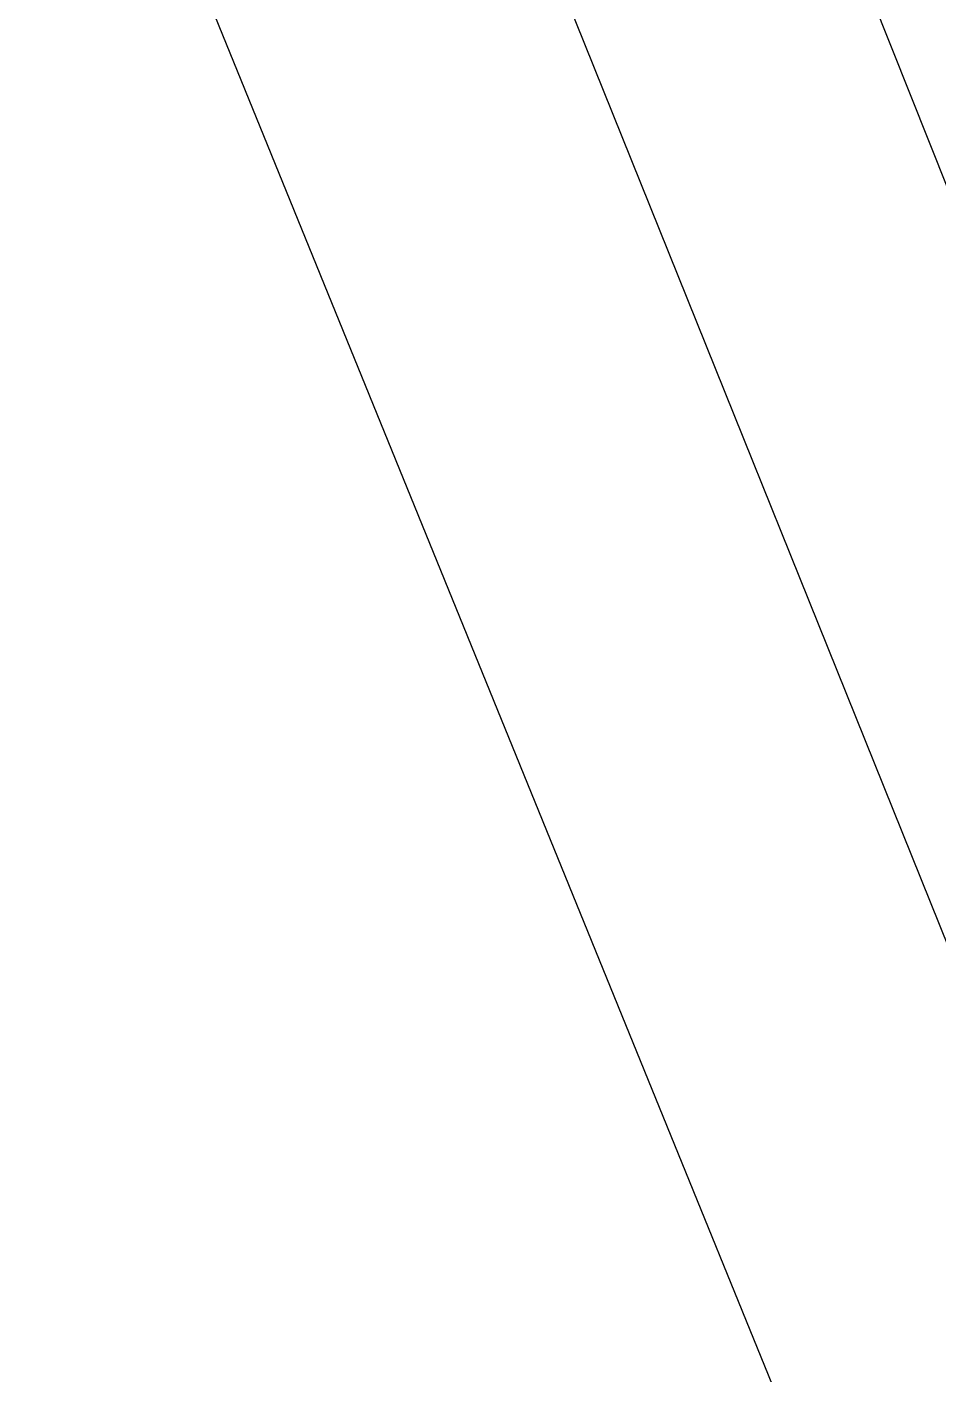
# Model space of a CAD drawing. Header units: metres. Extents: x 5050628 to 5051714, y 2427166 to 2427740.
# Drawn here: x 5051012.648 to 5051014.088, y 2427463.28 to 2427465.411 of the extents above; entities that cross this region are included whole.
import ezdxf

# ---------------------------------------------------------------- set-up
doc = ezdxf.new("R2010")
doc.units = ezdxf.units.M
doc.layers.add('LEVANTAMIENTO', color=253, linetype='Continuous', true_color=0xbebebe)
doc.layers.add('ORTOFOTO', color=7, linetype='Continuous')
picture_1 = doc.add_image_def('image1.jpg', size_in_pixel=(6889, 5778))

msp = doc.modelspace()

# ---------------------------------------------------------------- linework, layer by layer
at = {"layer": 'LEVANTAMIENTO'}
for points in [[(5050954.938, 2427457.768), (5050951.698, 2427464.066), (5050950.224, 2427467.462), (5050949.336, 2427474.411), (5050949.746, 2427481.715), (5050952.614, 2427488.454), (5050955.691, 2427493.479), (5050960.683, 2427499.568), (5050966.29, 2427501.97), (5050972.496, 2427502.417), (5050978.426, 2427502.463), (5050983.533, 2427501.516), (5050989.67, 2427500.039), (5050994.797, 2427498.035), (5051000.237, 2427494.306), (5051004.012, 2427489.651), (5051005.475, 2427486.809), (5051006.859, 2427483.126), (5051009.461, 2427476.467), (5051012.889, 2427468.213), (5051017.375, 2427456.913)], [(5050961.391, 2427498.569), (5050966.763, 2427501.034), (5050972.272, 2427501.766), (5050978.256, 2427501.519), (5050983.592, 2427500.616), (5050989.498, 2427499.25), (5050994.474, 2427497.374), (5051000.015, 2427493.978), (5051003.512, 2427489.458), (5051004.86, 2427486.612), (5051006.354, 2427483), (5051008.797, 2427476.173), (5051012.512, 2427467.91), (5051016.987, 2427456.797), (5051020.234, 2427449.872), (5051023.372, 2427441.013), (5051026.146, 2427431.159), (5051027.138, 2427428.374), (5051029.769, 2427421.1), (5051031.867, 2427416.017), (5051034.932, 2427410.555)], [(5051034.568, 2427409.43), (5051030.294, 2427417.339), (5051029.367, 2427421.011), (5051026.394, 2427428.109), (5051025.467, 2427430.878), (5051022.864, 2427440.692), (5051019.815, 2427449.403), (5051016.56, 2427456.545), (5051012.027, 2427467.684), (5051008.397, 2427476.066), (5051005.939, 2427482.62), (5051004.399, 2427486.255), (5051003.057, 2427489.236), (5050999.736, 2427493.566), (5050994.152, 2427496.681), (5050989.32, 2427498.765), (5050983.471, 2427500.115), (5050978.179, 2427501.142), (5050972.237, 2427501.381), (5050966.946, 2427500.632), (5050961.657, 2427498.178), (5050956.628, 2427492.824)]]:
    msp.add_lwpolyline(points, dxfattribs=at)

# ---------------------------------------------------------------- pictures from other files: only their frames are drawn
at = {"layer": 'ORTOFOTO'}
image = msp.add_image(picture_1, insert=(5050758.8887, 2427166.4673), size_in_units=(683.8504, 573.5647), dxfattribs=at)
image.dxf.flags = 11

doc.saveas('drawing.dxf')
